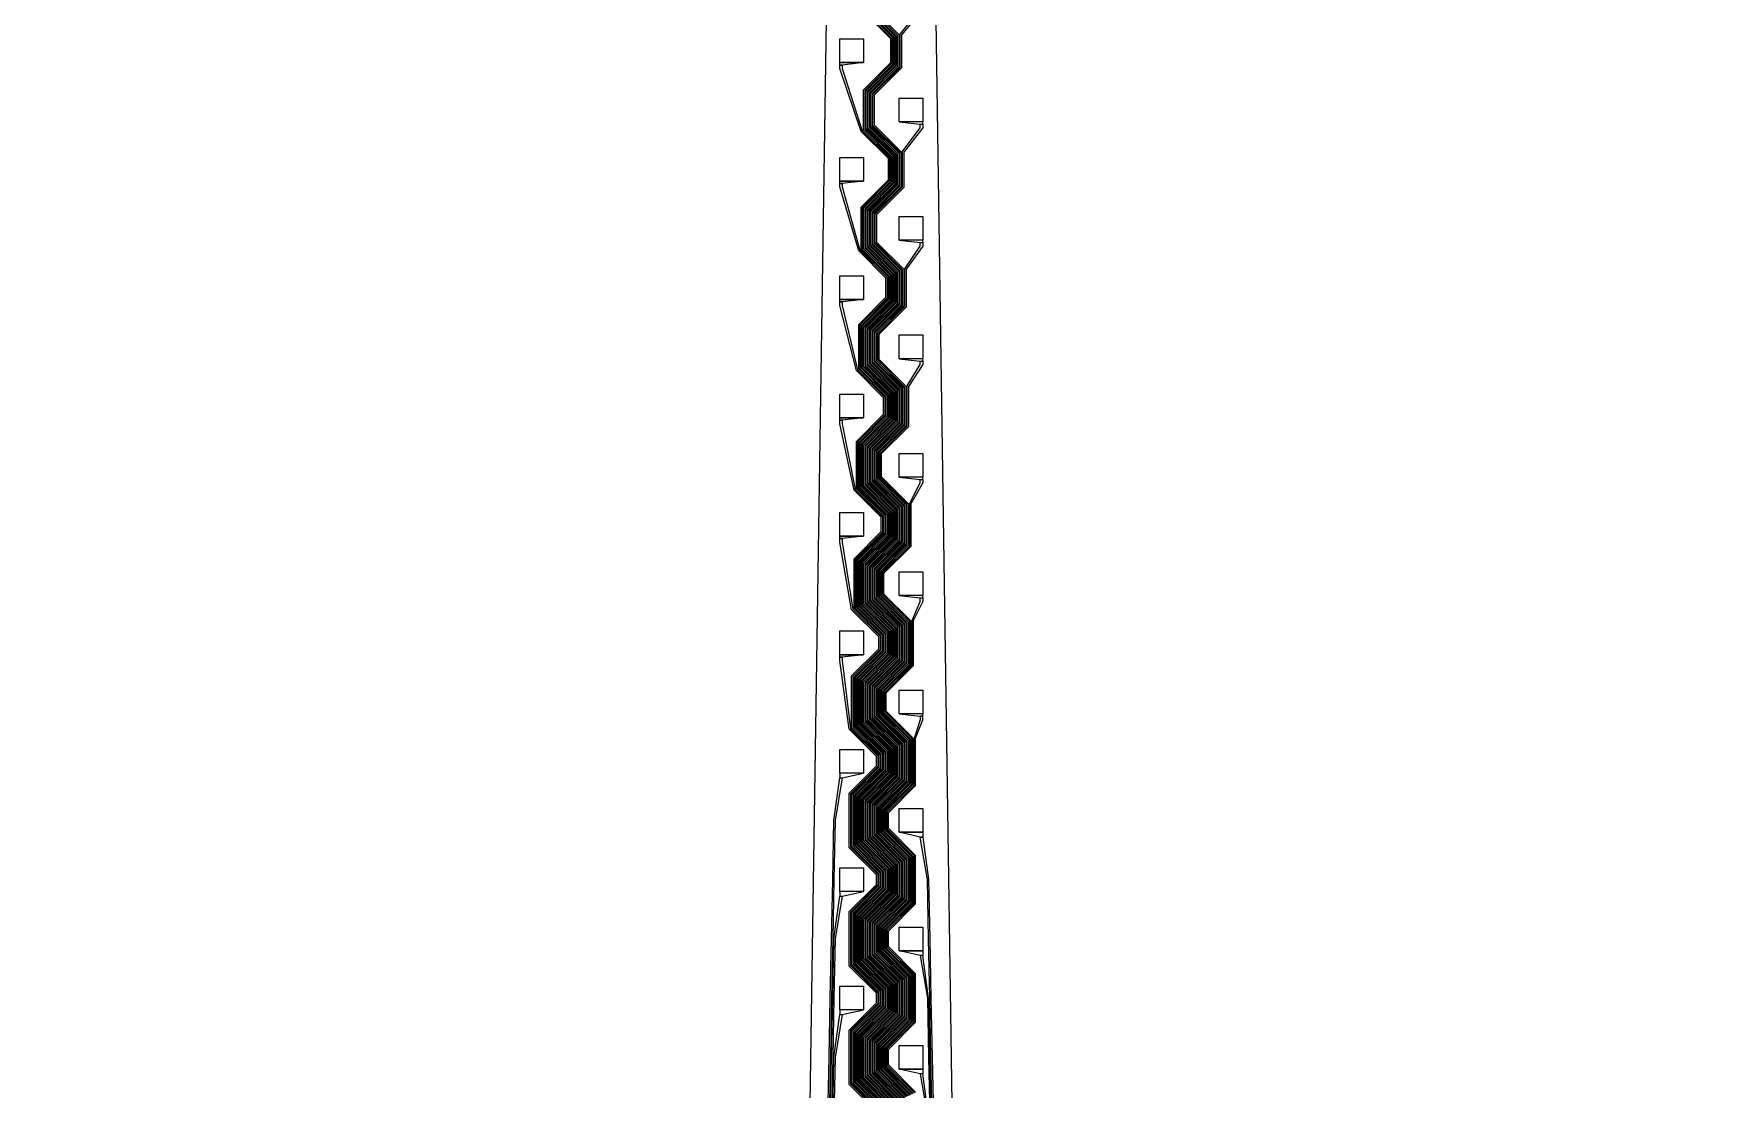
# Model space of a CAD drawing. Header units: inches. Extents: x 106592 to 209533, y 57057 to 74911.
# Drawn here: x 107995 to 108708, y 67066 to 67512 of the extents above; entities that cross this region are included whole.
import ezdxf

# ---------------------------------------------------------------- set-up
doc = ezdxf.new("R2010")
doc.units = ezdxf.units.IN
doc.header["$MEASUREMENT"] = 0
for name, color, linetype in [('metal', 221, 'Continuous'), ('nitride window', 40, 'Continuous'), ('profile', 140, 'Continuous')]:
    doc.layers.add(name, color=color, linetype=linetype)

msp = doc.modelspace()

# ---------------------------------------------------------------- linework, layer by layer
at = {"layer": 'metal'}
for points in [[(108356.63, 67059.99), (108345.13, 67071.49), (108345.13, 67088.49), (108356.63, 67099.99), (108356.63, 67109.99), (108345.13, 67121.49), (108345.13, 67138.49), (108356.63, 67149.99), (108356.63, 67159.99), (108345.13, 67171.49), (108345.13, 67188.49), (108356.63, 67199.99), (108356.63, 67209.99), (108345.13, 67221.49), (108345.13, 67238.49), (108356.63, 67249.99), (108356.63, 67259.99), (108345.13, 67271.49), (108345.13, 67288.49), (108356.63, 67299.99), (108356.63, 67309.99), (108345.13, 67321.49), (108345.13, 67338.49), (108356.63, 67349.99), (108356.63, 67359.99), (108345.13, 67371.49), (108345.13, 67388.49), (108356.63, 67399.99), (108356.63, 67409.99), (108345.13, 67421.49), (108345.13, 67438.49), (108356.63, 67449.99), (108356.63, 67459.99), (108345.13, 67471.49), (108345.13, 67488.49), (108356.63, 67499.99), (108356.63, 67509.99), (108345.13, 67521.49)], [(108345.63, 67521.74), (108357.13, 67510.24), (108357.13, 67499.74), (108345.63, 67488.24), (108345.63, 67471.74), (108357.13, 67460.24), (108357.13, 67449.74), (108345.63, 67438.24), (108345.63, 67421.74), (108357.13, 67410.24), (108357.13, 67399.74), (108345.63, 67388.24), (108345.63, 67371.74), (108357.13, 67360.24), (108357.13, 67349.74), (108345.63, 67338.24), (108345.63, 67321.74), (108357.13, 67310.24), (108357.13, 67299.74), (108345.63, 67288.24), (108345.63, 67271.74), (108357.13, 67260.24), (108357.13, 67249.74), (108345.63, 67238.24), (108345.63, 67221.74), (108357.13, 67210.24), (108357.13, 67199.74), (108345.63, 67188.24), (108345.63, 67171.74), (108357.13, 67160.24), (108357.13, 67149.74), (108345.63, 67138.24), (108345.63, 67121.74), (108357.13, 67110.24), (108357.13, 67099.74), (108345.63, 67088.24), (108345.63, 67071.74), (108357.13, 67060.24)], [(108357.63, 67060.49), (108346.13, 67071.99), (108346.13, 67087.99), (108357.63, 67099.49), (108357.63, 67110.49), (108346.13, 67121.99), (108346.13, 67137.99), (108357.63, 67149.49), (108357.63, 67160.49), (108346.13, 67171.99), (108346.13, 67187.99), (108357.63, 67199.49), (108357.63, 67210.49), (108346.13, 67221.99), (108346.13, 67237.99), (108357.63, 67249.49), (108357.63, 67260.49), (108346.13, 67271.99), (108346.13, 67287.99), (108357.63, 67299.49), (108357.63, 67310.49), (108346.13, 67321.99), (108346.13, 67337.99), (108357.63, 67349.49), (108357.63, 67360.49), (108346.13, 67371.99), (108346.13, 67387.99), (108357.63, 67399.49), (108357.63, 67410.49), (108346.13, 67421.99), (108346.13, 67437.99), (108357.63, 67449.49), (108357.63, 67460.49), (108346.13, 67471.99), (108346.13, 67487.99), (108357.63, 67499.49), (108357.63, 67510.49), (108346.13, 67521.99)], [(108346.63, 67522.24), (108358.13, 67510.74), (108358.13, 67499.24), (108346.63, 67487.74), (108346.63, 67472.24), (108358.13, 67460.74), (108358.13, 67449.24), (108346.63, 67437.74), (108346.63, 67422.24), (108358.13, 67410.74), (108358.13, 67399.24), (108346.63, 67387.74), (108346.63, 67372.24), (108358.13, 67360.74), (108358.13, 67349.24), (108346.63, 67337.74), (108346.63, 67322.24), (108358.13, 67310.74), (108358.13, 67299.24), (108346.63, 67287.74), (108346.63, 67272.24), (108358.13, 67260.74), (108358.13, 67249.24), (108346.63, 67237.74), (108346.63, 67222.24), (108358.13, 67210.74), (108358.13, 67199.24), (108346.63, 67187.74), (108346.63, 67172.24), (108358.13, 67160.74), (108358.13, 67149.24), (108346.63, 67137.74), (108346.63, 67122.24), (108358.13, 67110.74), (108358.13, 67099.24), (108346.63, 67087.74), (108346.63, 67072.24), (108358.13, 67060.74)], [(108358.63, 67060.99), (108347.13, 67072.49), (108347.13, 67087.49), (108358.63, 67098.99), (108358.63, 67110.99), (108347.13, 67122.49), (108347.13, 67137.49), (108358.63, 67148.99), (108358.63, 67160.99), (108347.13, 67172.49), (108347.13, 67187.49), (108358.63, 67198.99), (108358.63, 67210.99), (108347.13, 67222.49), (108347.13, 67237.49), (108358.63, 67248.99), (108358.63, 67260.99), (108347.13, 67272.49), (108347.13, 67287.49), (108358.63, 67298.99), (108358.63, 67310.99), (108347.13, 67322.49), (108347.13, 67337.49), (108358.63, 67348.99), (108358.63, 67360.99), (108347.13, 67372.49), (108347.13, 67387.49), (108358.63, 67398.99), (108358.63, 67410.99), (108347.13, 67422.49), (108347.13, 67437.49), (108358.63, 67448.99), (108358.63, 67460.99), (108347.13, 67472.49), (108347.13, 67487.49), (108358.63, 67498.99), (108358.63, 67510.99), (108347.13, 67522.49)], [(108347.63, 67522.74), (108359.13, 67511.24), (108359.13, 67498.74), (108347.63, 67487.24), (108347.63, 67472.74), (108359.13, 67461.24), (108359.13, 67448.74), (108347.63, 67437.24), (108347.63, 67422.74), (108359.13, 67411.24), (108359.13, 67398.74), (108347.63, 67387.24), (108347.63, 67372.74), (108359.13, 67361.24), (108359.13, 67348.74), (108347.63, 67337.24), (108347.63, 67322.74), (108359.13, 67311.24), (108359.13, 67298.74), (108347.63, 67287.24), (108347.63, 67272.74), (108359.13, 67261.24), (108359.13, 67248.74), (108347.63, 67237.24), (108347.63, 67222.74), (108359.13, 67211.24), (108359.13, 67198.74), (108347.63, 67187.24), (108347.63, 67172.74), (108359.13, 67161.24), (108359.13, 67148.74), (108347.63, 67137.24), (108347.63, 67122.74), (108359.13, 67111.24), (108359.13, 67098.74), (108347.63, 67087.24), (108347.63, 67072.74), (108359.13, 67061.24)], [(108359.63, 67061.49), (108348.13, 67072.99), (108348.13, 67086.99), (108359.63, 67098.49), (108359.63, 67111.49), (108348.13, 67122.99), (108348.13, 67136.99), (108359.63, 67148.49), (108359.63, 67161.49), (108348.13, 67172.99), (108348.13, 67186.99), (108359.63, 67198.49), (108359.63, 67211.49), (108348.13, 67222.99), (108348.13, 67236.99), (108359.63, 67248.49), (108359.63, 67261.49), (108348.13, 67272.99), (108348.13, 67286.99), (108359.63, 67298.49), (108359.63, 67311.49), (108348.13, 67322.99), (108348.13, 67336.99), (108359.63, 67348.49), (108359.63, 67361.49), (108348.13, 67372.99), (108348.13, 67386.99), (108359.63, 67398.49), (108359.63, 67411.49), (108348.13, 67422.99), (108348.13, 67436.99), (108359.63, 67448.49), (108359.63, 67461.49), (108348.13, 67472.99), (108348.13, 67486.99), (108359.63, 67498.49), (108359.63, 67511.49), (108348.13, 67522.99)], [(108348.63, 67523.24), (108360.13, 67511.74), (108360.13, 67498.24), (108348.63, 67486.74), (108348.63, 67473.24), (108360.13, 67461.74), (108360.13, 67448.24), (108348.63, 67436.74), (108348.63, 67423.24), (108360.13, 67411.74), (108360.13, 67398.24), (108348.63, 67386.74), (108348.63, 67373.24), (108360.13, 67361.74), (108360.13, 67348.24), (108348.63, 67336.74), (108348.63, 67323.24), (108360.13, 67311.74), (108360.13, 67298.24), (108348.63, 67286.74), (108348.63, 67273.24), (108360.13, 67261.74), (108360.13, 67248.24), (108348.63, 67236.74), (108348.63, 67223.24), (108360.13, 67211.74), (108360.13, 67198.24), (108348.63, 67186.74), (108348.63, 67173.24), (108360.13, 67161.74), (108360.13, 67148.24), (108348.63, 67136.74), (108348.63, 67123.24), (108360.13, 67111.74), (108360.13, 67098.24), (108348.63, 67086.74), (108348.63, 67073.24), (108360.13, 67061.74)], [(108360.63, 67061.99), (108349.13, 67073.49), (108349.13, 67086.49), (108360.63, 67097.99), (108360.63, 67111.99), (108349.13, 67123.49), (108349.13, 67136.49), (108360.63, 67147.99), (108360.63, 67161.99), (108349.13, 67173.49), (108349.13, 67186.49), (108360.63, 67197.99), (108360.63, 67211.99), (108349.13, 67223.49), (108349.13, 67236.49), (108360.63, 67247.99), (108360.63, 67261.99), (108349.13, 67273.49), (108349.13, 67286.49), (108360.63, 67297.99), (108360.63, 67311.99), (108349.13, 67323.49), (108349.13, 67336.49), (108360.63, 67347.99), (108360.63, 67361.99), (108349.13, 67373.49), (108349.13, 67386.49), (108360.63, 67397.99), (108360.63, 67411.99), (108349.13, 67423.49), (108349.13, 67436.49), (108360.63, 67447.99), (108360.63, 67461.99), (108349.13, 67473.49), (108349.13, 67486.49), (108360.63, 67497.99), (108360.63, 67511.99), (108369.13, 67522.49)], [(108370.13, 67522.49), (108361.13, 67511.74), (108361.13, 67497.74), (108349.63, 67486.24), (108349.63, 67473.74), (108361.13, 67462.24), (108361.13, 67447.74), (108349.63, 67436.24), (108349.63, 67423.74), (108361.13, 67412.24), (108361.13, 67397.74), (108349.63, 67386.24), (108349.63, 67373.74), (108361.13, 67362.24), (108361.13, 67347.74), (108349.63, 67336.24), (108349.63, 67323.74), (108361.13, 67312.24), (108361.13, 67297.74), (108349.63, 67286.24), (108349.63, 67273.74), (108361.13, 67262.24), (108361.13, 67247.74), (108349.63, 67236.24), (108349.63, 67223.74), (108361.13, 67212.24), (108361.13, 67197.74), (108349.63, 67186.24), (108349.63, 67173.74), (108361.13, 67162.24), (108361.13, 67147.74), (108349.63, 67136.24), (108349.63, 67123.74), (108361.13, 67112.24), (108361.13, 67097.74), (108349.63, 67086.24), (108349.63, 67073.74), (108361.13, 67062.24)], [(108355.63, 67059.49), (108344.13, 67070.99), (108344.13, 67088.99), (108355.63, 67100.49), (108355.63, 67109.49), (108344.13, 67120.99), (108344.13, 67138.99), (108355.63, 67150.49), (108355.63, 67159.49), (108344.13, 67170.99), (108344.13, 67188.99), (108355.63, 67200.49), (108355.63, 67209.49), (108344.13, 67220.99), (108344.13, 67238.99), (108355.63, 67250.49), (108355.63, 67259.49), (108344.13, 67270.99), (108344.13, 67288.99), (108355.63, 67300.49), (108355.63, 67309.49), (108344.13, 67320.99), (108344.13, 67338.99), (108355.63, 67350.49), (108355.63, 67359.49), (108344.13, 67370.99), (108344.13, 67388.99), (108355.63, 67400.49), (108355.63, 67409.49), (108344.13, 67420.99), (108344.13, 67438.99), (108355.63, 67450.49), (108355.63, 67459.49), (108344.13, 67470.99), (108335.13, 67497.49), (108335.13, 67498.99), (108336.13, 67498.99), (108336.13, 67497.49), (108344.63, 67471.24), (108356.13, 67459.74), (108356.13, 67450.24), (108344.63, 67438.74), (108344.63, 67421.24), (108356.13, 67409.74), (108356.13, 67400.24), (108344.63, 67388.74), (108344.63, 67371.24), (108356.13, 67359.74), (108356.13, 67350.24), (108344.63, 67338.74), (108344.63, 67321.24), (108356.13, 67309.74), (108356.13, 67300.24), (108344.63, 67288.74), (108344.63, 67271.24), (108356.13, 67259.74), (108356.13, 67250.24), (108344.63, 67238.74), (108344.63, 67221.24), (108356.13, 67209.74), (108356.13, 67200.24), (108344.63, 67188.74), (108344.63, 67171.24), (108356.13, 67159.74), (108356.13, 67150.24), (108344.63, 67138.74), (108344.63, 67121.24), (108356.13, 67109.74), (108356.13, 67100.24), (108344.63, 67088.74), (108344.63, 67071.24), (108356.13, 67059.74)], [(108361.63, 67062.49), (108350.13, 67073.99), (108350.13, 67085.99), (108361.63, 67097.49), (108361.63, 67112.49), (108350.13, 67123.99), (108350.13, 67135.99), (108361.63, 67147.49), (108361.63, 67162.49), (108350.13, 67173.99), (108350.13, 67185.99), (108361.63, 67197.49), (108361.63, 67212.49), (108350.13, 67223.99), (108350.13, 67235.99), (108361.63, 67247.49), (108361.63, 67262.49), (108350.13, 67273.99), (108350.13, 67285.99), (108361.63, 67297.49), (108361.63, 67312.49), (108350.13, 67323.99), (108350.13, 67335.99), (108361.63, 67347.49), (108361.63, 67362.49), (108350.13, 67373.99), (108350.13, 67385.99), (108361.63, 67397.49), (108361.63, 67412.49), (108350.13, 67423.99), (108350.13, 67435.99), (108361.63, 67447.49), (108361.63, 67462.49), (108369.13, 67472.49), (108369.13, 67473.99), (108370.13, 67473.99), (108370.13, 67472.49), (108362.13, 67462.24), (108362.13, 67447.24), (108350.63, 67435.74), (108350.63, 67424.24), (108362.13, 67412.74), (108362.13, 67397.24), (108350.63, 67385.74), (108350.63, 67374.24), (108362.13, 67362.74), (108362.13, 67347.24), (108350.63, 67335.74), (108350.63, 67324.24), (108362.13, 67312.74), (108362.13, 67297.24), (108350.63, 67285.74), (108350.63, 67274.24), (108362.13, 67262.74), (108362.13, 67247.24), (108350.63, 67235.74), (108350.63, 67224.24), (108362.13, 67212.74), (108362.13, 67197.24), (108350.63, 67185.74), (108350.63, 67174.24), (108362.13, 67162.74), (108362.13, 67147.24), (108350.63, 67135.74), (108350.63, 67124.24), (108362.13, 67112.74), (108362.13, 67097.24), (108350.63, 67085.74), (108350.63, 67074.24), (108362.13, 67062.74)], [(108354.63, 67058.99), (108343.13, 67070.49), (108343.13, 67089.49), (108354.63, 67100.99), (108354.63, 67108.99), (108343.13, 67120.49), (108343.13, 67139.49), (108354.63, 67150.99), (108354.63, 67158.99), (108343.13, 67170.49), (108343.13, 67189.49), (108354.63, 67200.99), (108354.63, 67208.99), (108343.13, 67220.49), (108343.13, 67239.49), (108354.63, 67250.99), (108354.63, 67258.99), (108343.13, 67270.49), (108343.13, 67289.49), (108354.63, 67300.99), (108354.63, 67308.99), (108343.13, 67320.49), (108343.13, 67339.49), (108354.63, 67350.99), (108354.63, 67358.99), (108343.13, 67370.49), (108343.13, 67389.49), (108354.63, 67400.99), (108354.63, 67408.99), (108343.13, 67420.49), (108335.13, 67447.49), (108335.13, 67448.99), (108336.13, 67448.99), (108336.13, 67447.49), (108343.63, 67420.74), (108355.13, 67409.24), (108355.13, 67400.74), (108343.63, 67389.24), (108343.63, 67370.74), (108355.13, 67359.24), (108355.13, 67350.74), (108343.63, 67339.24), (108343.63, 67320.74), (108355.13, 67309.24), (108355.13, 67300.74), (108343.63, 67289.24), (108343.63, 67270.74), (108355.13, 67259.24), (108355.13, 67250.74), (108343.63, 67239.24), (108343.63, 67220.74), (108355.13, 67209.24), (108355.13, 67200.74), (108343.63, 67189.24), (108343.63, 67170.74), (108355.13, 67159.24), (108355.13, 67150.74), (108343.63, 67139.24), (108343.63, 67120.74), (108355.13, 67109.24), (108355.13, 67100.74), (108343.63, 67089.24), (108343.63, 67070.74), (108355.13, 67059.24)], [(108362.63, 67062.99), (108351.13, 67074.49), (108351.13, 67085.49), (108362.63, 67096.99), (108362.63, 67112.99), (108351.13, 67124.49), (108351.13, 67135.49), (108362.63, 67146.99), (108362.63, 67162.99), (108351.13, 67174.49), (108351.13, 67185.49), (108362.63, 67196.99), (108362.63, 67212.99), (108351.13, 67224.49), (108351.13, 67235.49), (108362.63, 67246.99), (108362.63, 67262.99), (108351.13, 67274.49), (108351.13, 67285.49), (108362.63, 67296.99), (108362.63, 67312.99), (108351.13, 67324.49), (108351.13, 67335.49), (108362.63, 67346.99), (108362.63, 67362.99), (108351.13, 67374.49), (108351.13, 67385.49), (108362.63, 67396.99), (108362.63, 67412.99), (108369.13, 67422.49), (108369.13, 67423.99), (108370.13, 67423.99), (108370.13, 67422.49), (108363.13, 67412.74), (108363.13, 67396.74), (108351.63, 67385.24), (108351.63, 67374.74), (108363.13, 67363.24), (108363.13, 67346.74), (108351.63, 67335.24), (108351.63, 67324.74), (108363.13, 67313.24), (108363.13, 67296.74), (108351.63, 67285.24), (108351.63, 67274.74), (108363.13, 67263.24), (108363.13, 67246.74), (108351.63, 67235.24), (108351.63, 67224.74), (108363.13, 67213.24), (108363.13, 67196.74), (108351.63, 67185.24), (108351.63, 67174.74), (108363.13, 67163.24), (108363.13, 67146.74), (108351.63, 67135.24), (108351.63, 67124.74), (108363.13, 67113.24), (108363.13, 67096.74), (108351.63, 67085.24), (108351.63, 67074.74), (108363.13, 67063.24)], [(108353.63, 67058.49), (108342.13, 67069.99), (108342.13, 67089.99), (108353.63, 67101.49), (108353.63, 67108.49), (108342.13, 67119.99), (108342.13, 67139.99), (108353.63, 67151.49), (108353.63, 67158.49), (108342.13, 67169.99), (108342.13, 67189.99), (108353.63, 67201.49), (108353.63, 67208.49), (108342.13, 67219.99), (108342.13, 67239.99), (108353.63, 67251.49), (108353.63, 67258.49), (108342.13, 67269.99), (108342.13, 67289.99), (108353.63, 67301.49), (108353.63, 67308.49), (108342.13, 67319.99), (108342.13, 67339.99), (108353.63, 67351.49), (108353.63, 67358.49), (108342.13, 67369.99), (108335.13, 67397.49), (108335.13, 67398.99), (108336.13, 67398.99), (108336.13, 67397.49), (108342.63, 67370.24), (108354.13, 67358.74), (108354.13, 67351.24), (108342.63, 67339.74), (108342.63, 67320.24), (108354.13, 67308.74), (108354.13, 67301.24), (108342.63, 67289.74), (108342.63, 67270.24), (108354.13, 67258.74), (108354.13, 67251.24), (108342.63, 67239.74), (108342.63, 67220.24), (108354.13, 67208.74), (108354.13, 67201.24), (108342.63, 67189.74), (108342.63, 67170.24), (108354.13, 67158.74), (108354.13, 67151.24), (108342.63, 67139.74), (108342.63, 67120.24), (108354.13, 67108.74), (108354.13, 67101.24), (108342.63, 67089.74), (108342.63, 67070.24), (108354.13, 67058.74)], [(108363.63, 67063.49), (108352.13, 67074.99), (108352.13, 67084.99), (108363.63, 67096.49), (108363.63, 67113.49), (108352.13, 67124.99), (108352.13, 67134.99), (108363.63, 67146.49), (108363.63, 67163.49), (108352.13, 67174.99), (108352.13, 67184.99), (108363.63, 67196.49), (108363.63, 67213.49), (108352.13, 67224.99), (108352.13, 67234.99), (108363.63, 67246.49), (108363.63, 67263.49), (108352.13, 67274.99), (108352.13, 67284.99), (108363.63, 67296.49), (108363.63, 67313.49), (108352.13, 67324.99), (108352.13, 67334.99), (108363.63, 67346.49), (108363.63, 67363.49), (108369.13, 67372.49), (108369.13, 67373.99), (108370.13, 67373.99), (108370.13, 67372.49), (108364.13, 67363.24), (108364.13, 67346.24), (108352.63, 67334.74), (108352.63, 67325.24), (108364.13, 67313.74), (108364.13, 67296.24), (108352.63, 67284.74), (108352.63, 67275.24), (108364.13, 67263.74), (108364.13, 67246.24), (108352.63, 67234.74), (108352.63, 67225.24), (108364.13, 67213.74), (108364.13, 67196.24), (108352.63, 67184.74), (108352.63, 67175.24), (108364.13, 67163.74), (108364.13, 67146.24), (108352.63, 67134.74), (108352.63, 67125.24), (108364.13, 67113.74), (108364.13, 67096.24), (108352.63, 67084.74), (108352.63, 67075.24), (108364.13, 67063.74)], [(108352.63, 67057.99), (108341.13, 67069.49), (108341.13, 67090.49), (108352.63, 67101.99), (108352.63, 67107.99), (108341.13, 67119.49), (108341.13, 67140.49), (108352.63, 67151.99), (108352.63, 67157.99), (108341.13, 67169.49), (108341.13, 67190.49), (108352.63, 67201.99), (108352.63, 67207.99), (108341.13, 67219.49), (108341.13, 67240.49), (108352.63, 67251.99), (108352.63, 67257.99), (108341.13, 67269.49), (108341.13, 67290.49), (108352.63, 67301.99), (108352.63, 67307.99), (108341.13, 67319.49), (108335.13, 67347.49), (108335.13, 67348.99), (108336.13, 67348.99), (108336.13, 67347.49), (108341.63, 67319.74), (108353.13, 67308.24), (108353.13, 67301.74), (108341.63, 67290.24), (108341.63, 67269.74), (108353.13, 67258.24), (108353.13, 67251.74), (108341.63, 67240.24), (108341.63, 67219.74), (108353.13, 67208.24), (108353.13, 67201.74), (108341.63, 67190.24), (108341.63, 67169.74), (108353.13, 67158.24), (108353.13, 67151.74), (108341.63, 67140.24), (108341.63, 67119.74), (108353.13, 67108.24), (108353.13, 67101.74), (108341.63, 67090.24), (108341.63, 67069.74), (108353.13, 67058.24)], [(108364.63, 67063.99), (108353.13, 67075.49), (108353.13, 67084.49), (108364.63, 67095.99), (108364.63, 67113.99), (108353.13, 67125.49), (108353.13, 67134.49), (108364.63, 67145.99), (108364.63, 67163.99), (108353.13, 67175.49), (108353.13, 67184.49), (108364.63, 67195.99), (108364.63, 67213.99), (108353.13, 67225.49), (108353.13, 67234.49), (108364.63, 67245.99), (108364.63, 67263.99), (108353.13, 67275.49), (108353.13, 67284.49), (108364.63, 67295.99), (108364.63, 67313.99), (108369.13, 67322.49), (108369.13, 67323.99), (108370.13, 67323.99), (108370.13, 67322.49), (108365.13, 67313.74), (108365.13, 67295.74), (108353.63, 67284.24), (108353.63, 67275.74), (108365.13, 67264.24), (108365.13, 67245.74), (108353.63, 67234.24), (108353.63, 67225.74), (108365.13, 67214.24), (108365.13, 67195.74), (108353.63, 67184.24), (108353.63, 67175.74), (108365.13, 67164.24), (108365.13, 67145.74), (108353.63, 67134.24), (108353.63, 67125.74), (108365.13, 67114.24), (108365.13, 67095.74), (108353.63, 67084.24), (108353.63, 67075.74), (108365.13, 67064.24)], [(108351.63, 67057.49), (108340.13, 67068.99), (108340.13, 67090.99), (108351.63, 67102.49), (108351.63, 67107.49), (108340.13, 67118.99), (108340.13, 67140.99), (108351.63, 67152.49), (108351.63, 67157.49), (108340.13, 67168.99), (108340.13, 67190.99), (108351.63, 67202.49), (108351.63, 67207.49), (108340.13, 67218.99), (108340.13, 67240.99), (108351.63, 67252.49), (108351.63, 67257.49), (108340.13, 67268.99), (108335.13, 67297.49), (108335.13, 67298.99), (108336.13, 67298.99), (108336.13, 67297.49), (108340.63, 67269.24), (108352.13, 67257.74), (108352.13, 67252.24), (108340.63, 67240.74), (108340.63, 67219.24), (108352.13, 67207.74), (108352.13, 67202.24), (108340.63, 67190.74), (108340.63, 67169.24), (108352.13, 67157.74), (108352.13, 67152.24), (108340.63, 67140.74), (108340.63, 67119.24), (108352.13, 67107.74), (108352.13, 67102.24), (108340.63, 67090.74), (108340.63, 67069.24), (108352.13, 67057.74)], [(108365.63, 67064.49), (108354.13, 67075.99), (108354.13, 67083.99), (108365.63, 67095.49), (108365.63, 67114.49), (108354.13, 67125.99), (108354.13, 67133.99), (108365.63, 67145.49), (108365.63, 67164.49), (108354.13, 67175.99), (108354.13, 67183.99), (108365.63, 67195.49), (108365.63, 67214.49), (108354.13, 67225.99), (108354.13, 67233.99), (108365.63, 67245.49), (108365.63, 67264.49), (108369.13, 67272.49), (108369.13, 67273.99), (108370.13, 67273.99), (108370.13, 67272.49), (108366.13, 67264.24), (108366.13, 67245.24), (108354.63, 67233.74), (108354.63, 67226.24), (108366.13, 67214.74), (108366.13, 67195.24), (108354.63, 67183.74), (108354.63, 67176.24), (108366.13, 67164.74), (108366.13, 67145.24), (108354.63, 67133.74), (108354.63, 67126.24), (108366.13, 67114.74), (108366.13, 67095.24), (108354.63, 67083.74), (108354.63, 67076.24), (108366.13, 67064.74)], [(108350.63, 67056.99), (108339.13, 67068.49), (108339.13, 67091.49), (108350.63, 67102.99), (108350.63, 67106.99), (108339.13, 67118.49), (108339.13, 67141.49), (108350.63, 67152.99), (108350.63, 67156.99), (108339.13, 67168.49), (108339.13, 67191.49), (108350.63, 67202.99), (108350.63, 67206.99), (108339.13, 67218.49), (108335.13, 67247.49), (108335.13, 67248.99), (108336.13, 67248.99), (108336.13, 67247.49), (108339.63, 67218.74), (108351.13, 67207.24), (108351.13, 67202.74), (108339.63, 67191.24), (108339.63, 67168.74), (108351.13, 67157.24), (108351.13, 67152.74), (108339.63, 67141.24), (108339.63, 67118.74), (108351.13, 67107.24), (108351.13, 67102.74), (108339.63, 67091.24), (108339.63, 67068.74), (108351.13, 67057.24)], [(108367.13, 67065.24), (108355.63, 67076.74), (108355.63, 67083.24), (108367.13, 67094.74), (108367.13, 67115.24), (108355.63, 67126.74), (108355.63, 67133.24), (108367.13, 67144.74), (108367.13, 67165.24), (108355.63, 67176.74), (108355.63, 67183.24), (108367.13, 67194.74), (108367.13, 67214.74), (108370.13, 67222.49), (108370.13, 67223.99), (108369.13, 67223.99), (108369.13, 67222.49), (108366.63, 67214.99), (108366.63, 67194.99), (108355.13, 67183.49), (108355.13, 67176.49), (108366.63, 67164.99), (108366.63, 67144.99), (108355.13, 67133.49), (108355.13, 67126.49), (108366.63, 67114.99), (108366.63, 67094.99), (108355.13, 67083.49), (108355.13, 67076.49), (108366.63, 67064.99)], [(108330.13, 67054.93), (108330.64, 67080), (108331.13, 67104.93), (108331.64, 67130), (108332.13, 67154.93), (108332.64, 67179.99), (108335.13, 67197.99), (108336.13, 67197.99), (108333.13, 67179.93), (108332.63, 67154.93), (108332.14, 67129.99), (108331.63, 67104.93), (108331.14, 67079.99), (108330.63, 67054.93)], [(108374.13, 67054.99), (108373.63, 67079.93), (108373.13, 67104.99), (108372.63, 67129.93), (108372.13, 67154.93), (108369.13, 67172.99), (108370.13, 67172.99), (108372.63, 67154.99), (108373.13, 67129.93), (108373.63, 67105), (108374.13, 67079.93), (108374.63, 67055)], [(108331.13, 67054.93), (108331.64, 67080), (108332.13, 67104.93), (108332.64, 67129.99), (108335.13, 67147.99), (108336.13, 67147.99), (108333.13, 67129.93), (108332.63, 67104.93), (108332.14, 67079.99), (108331.63, 67054.93)], [(108373.63, 67055), (108373.13, 67079.93), (108372.63, 67104.99), (108370.13, 67122.99), (108369.13, 67122.99), (108372.13, 67104.93), (108372.63, 67079.93), (108373.13, 67054.99)], [(108332.13, 67054.93), (108332.64, 67079.99), (108335.13, 67097.99), (108336.13, 67097.99), (108333.13, 67079.93), (108332.63, 67054.93)], [(108372.63, 67054.99), (108370.13, 67072.99), (108369.13, 67072.99), (108372.13, 67054.93)]]:
    msp.add_lwpolyline(points, dxfattribs=at)
for points in [[(108335.13, 67509.99), (108345.13, 67509.99), (108345.13, 67499.99), (108335.13, 67499.99)], [(108335.13, 67499.99), (108345.13, 67499.99), (108336.13, 67498.99), (108335.13, 67498.99)], [(108360.13, 67484.99), (108370.13, 67484.99), (108370.13, 67474.99), (108360.13, 67474.99)], [(108370.13, 67474.99), (108360.13, 67474.99), (108369.13, 67473.99), (108370.13, 67473.99)], [(108335.13, 67459.99), (108345.13, 67459.99), (108345.13, 67449.99), (108335.13, 67449.99)], [(108335.13, 67449.99), (108345.13, 67449.99), (108336.13, 67448.99), (108335.13, 67448.99)], [(108360.13, 67434.99), (108370.13, 67434.99), (108370.13, 67424.99), (108360.13, 67424.99)], [(108370.13, 67424.99), (108360.13, 67424.99), (108369.13, 67423.99), (108370.13, 67423.99)], [(108335.13, 67409.99), (108345.13, 67409.99), (108345.13, 67399.99), (108335.13, 67399.99)], [(108335.13, 67399.99), (108345.13, 67399.99), (108336.13, 67398.99), (108335.13, 67398.99)], [(108360.13, 67384.99), (108370.13, 67384.99), (108370.13, 67374.99), (108360.13, 67374.99)], [(108370.13, 67374.99), (108360.13, 67374.99), (108369.13, 67373.99), (108370.13, 67373.99)], [(108335.13, 67359.99), (108345.13, 67359.99), (108345.13, 67349.99), (108335.13, 67349.99)], [(108335.13, 67349.99), (108345.13, 67349.99), (108336.13, 67348.99), (108335.13, 67348.99)], [(108360.13, 67334.99), (108370.13, 67334.99), (108370.13, 67324.99), (108360.13, 67324.99)], [(108370.13, 67324.99), (108360.13, 67324.99), (108369.13, 67323.99), (108370.13, 67323.99)], [(108335.13, 67309.99), (108345.13, 67309.99), (108345.13, 67299.99), (108335.13, 67299.99)], [(108335.13, 67299.99), (108345.13, 67299.99), (108336.13, 67298.99), (108335.13, 67298.99)], [(108360.13, 67284.99), (108370.13, 67284.99), (108370.13, 67274.99), (108360.13, 67274.99)], [(108370.13, 67274.99), (108360.13, 67274.99), (108369.13, 67273.99), (108370.13, 67273.99)], [(108335.13, 67259.99), (108345.13, 67259.99), (108345.13, 67249.99), (108335.13, 67249.99)], [(108335.13, 67249.99), (108345.13, 67249.99), (108336.13, 67248.99), (108335.13, 67248.99)], [(108360.13, 67234.99), (108370.13, 67234.99), (108370.13, 67224.99), (108360.13, 67224.99)], [(108370.13, 67224.99), (108360.13, 67224.99), (108369.13, 67223.99), (108370.13, 67223.99)], [(108335.13, 67209.99), (108345.13, 67209.99), (108345.13, 67199.99), (108335.13, 67199.99)], [(108335.13, 67197.99), (108336.13, 67197.99), (108345.13, 67199.99), (108335.13, 67199.99)], [(108360.13, 67184.99), (108370.13, 67184.99), (108370.13, 67174.99), (108360.13, 67174.99)], [(108370.13, 67172.99), (108369.13, 67172.99), (108360.13, 67174.99), (108370.13, 67174.99)], [(108335.13, 67159.99), (108345.13, 67159.99), (108345.13, 67149.99), (108335.13, 67149.99)], [(108335.13, 67147.99), (108336.13, 67147.99), (108345.13, 67149.99), (108335.13, 67149.99)], [(108360.13, 67134.99), (108370.13, 67134.99), (108370.13, 67124.99), (108360.13, 67124.99)], [(108370.13, 67122.99), (108369.13, 67122.99), (108360.13, 67124.99), (108370.13, 67124.99)], [(108335.13, 67109.99), (108345.13, 67109.99), (108345.13, 67099.99), (108335.13, 67099.99)], [(108335.13, 67097.99), (108336.13, 67097.99), (108345.13, 67099.99), (108335.13, 67099.99)], [(108360.13, 67084.99), (108370.13, 67084.99), (108370.13, 67074.99), (108360.13, 67074.99)], [(108370.13, 67072.99), (108369.13, 67072.99), (108360.13, 67074.99), (108370.13, 67074.99)]]:
    msp.add_lwpolyline(points, close=True, dxfattribs=at)
at = {"layer": 'nitride window'}
for points in [[(108335.13, 67509.99), (108345.13, 67509.99), (108345.13, 67499.99), (108335.13, 67499.99)], [(108360.13, 67484.99), (108370.13, 67484.99), (108370.13, 67474.99), (108360.13, 67474.99)], [(108335.13, 67459.99), (108345.13, 67459.99), (108345.13, 67449.99), (108335.13, 67449.99)], [(108360.13, 67434.99), (108370.13, 67434.99), (108370.13, 67424.99), (108360.13, 67424.99)], [(108335.13, 67409.99), (108345.13, 67409.99), (108345.13, 67399.99), (108335.13, 67399.99)], [(108360.13, 67384.99), (108370.13, 67384.99), (108370.13, 67374.99), (108360.13, 67374.99)], [(108335.13, 67359.99), (108345.13, 67359.99), (108345.13, 67349.99), (108335.13, 67349.99)], [(108360.13, 67334.99), (108370.13, 67334.99), (108370.13, 67324.99), (108360.13, 67324.99)], [(108335.13, 67309.99), (108345.13, 67309.99), (108345.13, 67299.99), (108335.13, 67299.99)], [(108360.13, 67284.99), (108370.13, 67284.99), (108370.13, 67274.99), (108360.13, 67274.99)], [(108335.13, 67259.99), (108345.13, 67259.99), (108345.13, 67249.99), (108335.13, 67249.99)], [(108360.13, 67234.99), (108370.13, 67234.99), (108370.13, 67224.99), (108360.13, 67224.99)], [(108335.13, 67209.99), (108345.13, 67209.99), (108345.13, 67199.99), (108335.13, 67199.99)], [(108360.13, 67184.99), (108370.13, 67184.99), (108370.13, 67174.99), (108360.13, 67174.99)], [(108335.13, 67159.99), (108345.13, 67159.99), (108345.13, 67149.99), (108335.13, 67149.99)], [(108360.13, 67134.99), (108370.13, 67134.99), (108370.13, 67124.99), (108360.13, 67124.99)], [(108335.13, 67109.99), (108345.13, 67109.99), (108345.13, 67099.99), (108335.13, 67099.99)], [(108360.13, 67084.99), (108370.13, 67084.99), (108370.13, 67074.99), (108360.13, 67074.99)]]:
    msp.add_lwpolyline(points, close=True, dxfattribs=at)
at = {"layer": 'profile'}
msp.add_lwpolyline([(108396.69, 60728.12), (108397.29, 66046.97), (108374.9, 67585.5), (108352.62, 67700.06), (108330.35, 67585.46), (108307.29, 66046.97), (108306.69, 60728.12), (108306.69, 60728.12), (108306.69, 60728.12), (108286.69, 60708.12), (108014.86, 60708.12), (107994.86, 60688.12), (107994.86, 57237.44), (108014.86, 57217.44), (108688.5, 57217.44), (108708.5, 57237.44), (108708.5, 60688.12), (108688.5, 60708.12), (108416.69, 60708.12), (108396.69, 60728.12)], dxfattribs=at)

doc.saveas('drawing.dxf')
